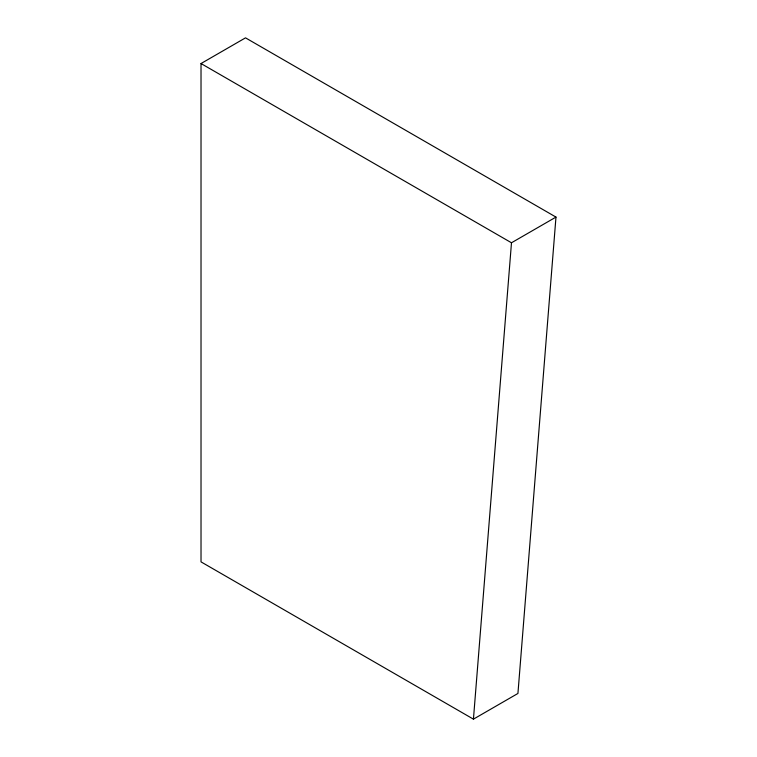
<?xml version="1.0" encoding="UTF-8"?>
<svg xmlns="http://www.w3.org/2000/svg" width="757" height="757" viewBox="0 0 757 757"><rect width="100%" height="100%" fill="white"/><g stroke="black" fill="none" stroke-linecap="round" stroke-linejoin="round"><path stroke-width="1.14" d="M473.437 719.15L511.486 242.779L555.979 217.089L245.514 37.85L201.021 63.541L201.021 561.874L473.437 719.15L517.93 693.459L555.979 217.089M201.021 63.541L511.486 242.779"/></g></svg>
